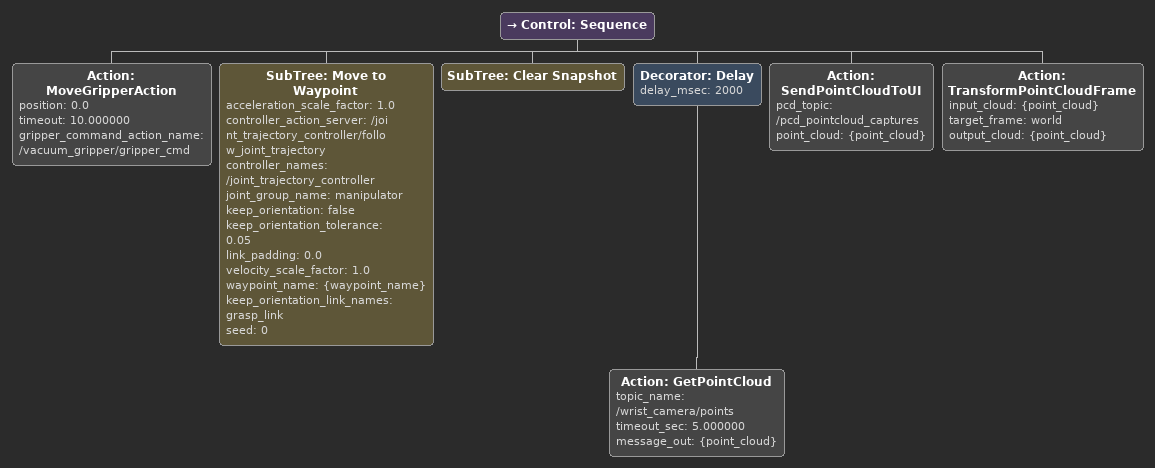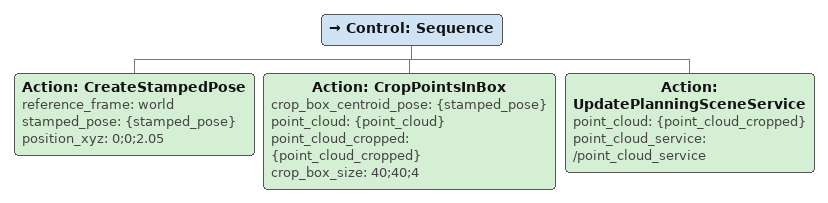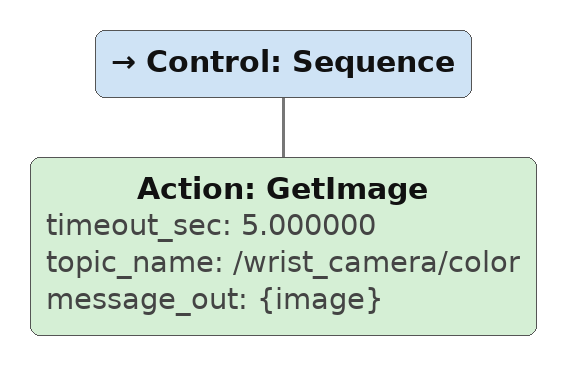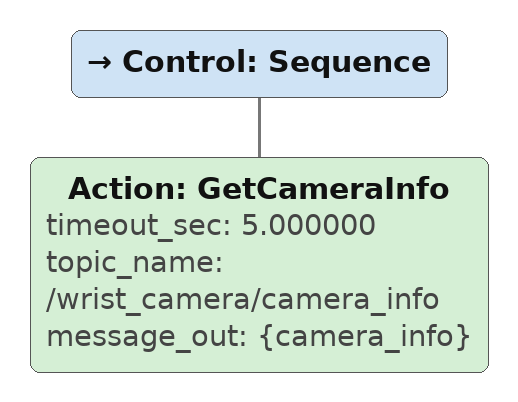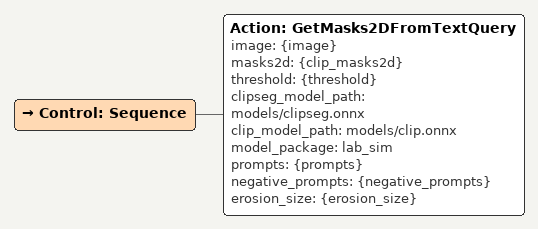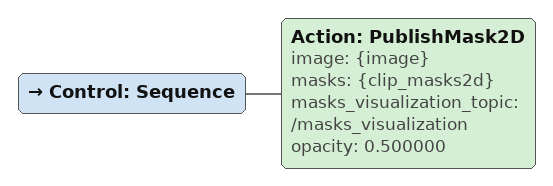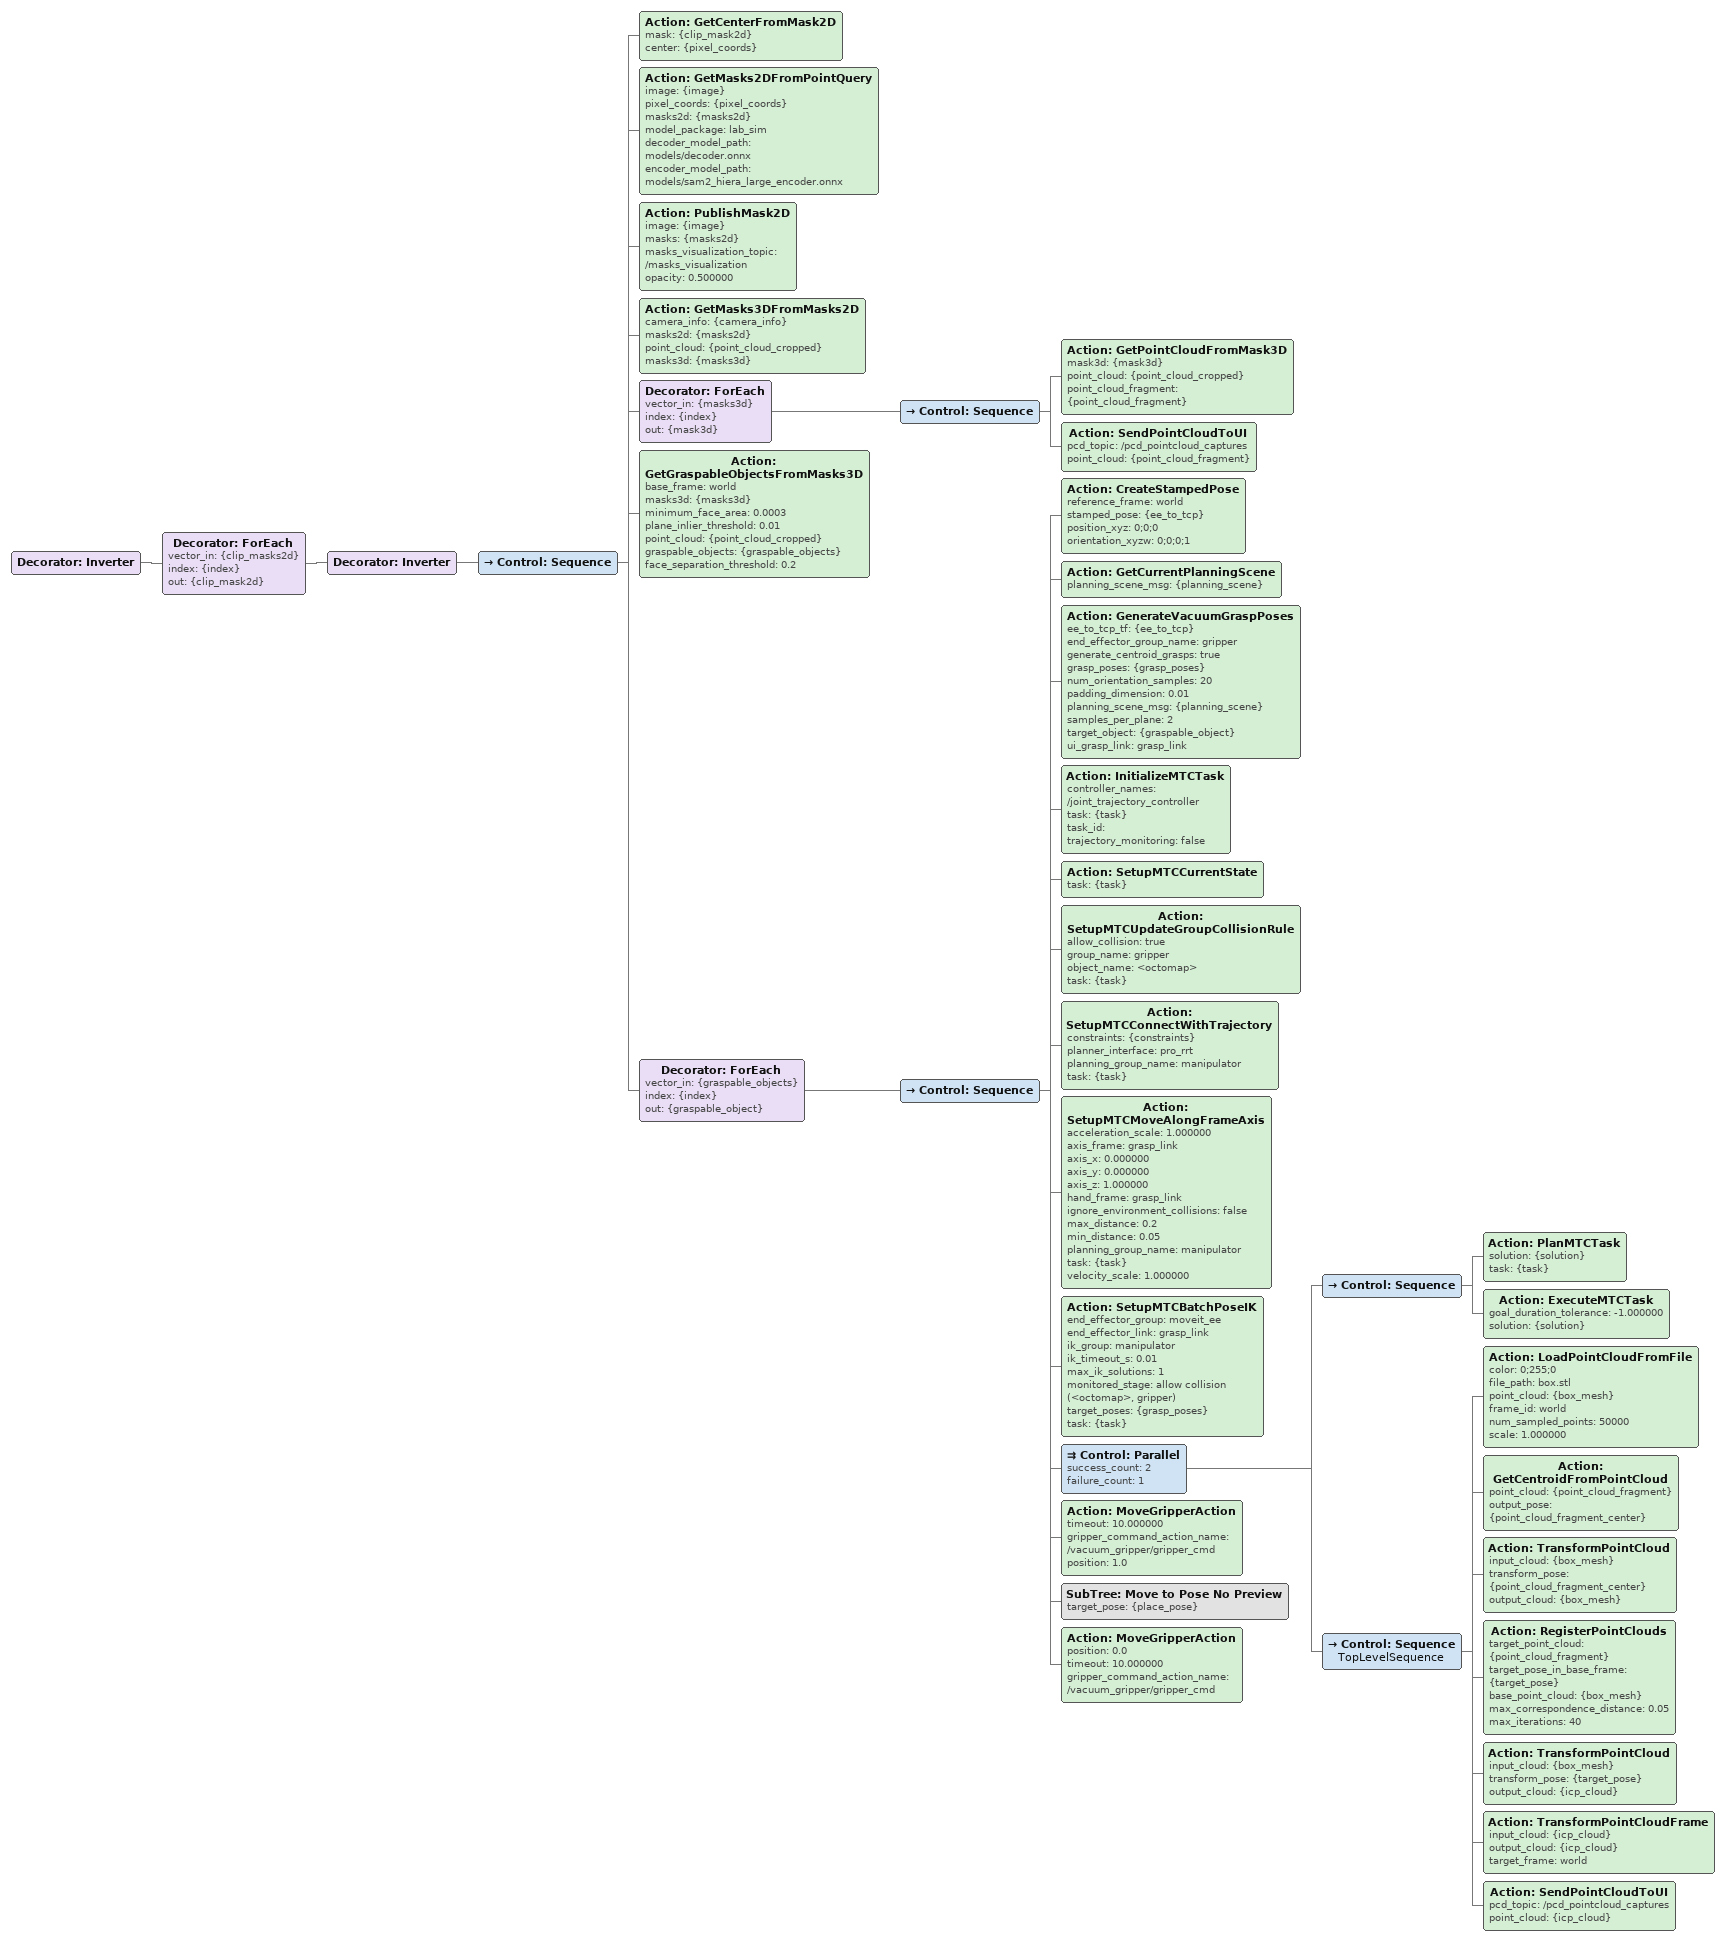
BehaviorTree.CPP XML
<Control ID="Sequence">
  <Action ID="MoveGripperAction" position="0.0" timeout="10.000000" gripper_command_action_name="/vacuum_gripper/gripper_cmd"/>
  <SubTree ID="Move to Waypoint" acceleration_scale_factor="1.0" controller_action_server="/joint_trajectory_controller/follow_joint_trajectory" controller_names="/joint_trajectory_controller" joint_group_name="manipulator" keep_orientation="false" keep_orientation_tolerance="0.05" link_padding="0.0" velocity_scale_factor="1.0" waypoint_name="{waypoint_name}" keep_orientation_link_names="grasp_link" seed="0"/>
  <SubTree ID="Clear Snapshot"/>
  <Decorator ID="Delay" delay_msec="2000">
    <Action ID="GetPointCloud" topic_name="/wrist_camera/points" timeout_sec="5.000000" message_out="{point_cloud}"/>
  </Decorator>
  <Action ID="SendPointCloudToUI" pcd_topic="/pcd_pointcloud_captures" point_cloud="{point_cloud}"/>
  <Action ID="TransformPointCloudFrame" input_cloud="{point_cloud}" target_frame="world" output_cloud="{point_cloud}"/>
</Control>

<Control ID="Sequence">
  <Action ID="CreateStampedPose" reference_frame="world" stamped_pose="{stamped_pose}" position_xyz="0;0;2.05"/>
  <Action ID="CropPointsInBox" crop_box_centroid_pose="{stamped_pose}" point_cloud="{point_cloud}" point_cloud_cropped="{point_cloud_cropped}" crop_box_size="40;40;4"/>
  <Action ID="UpdatePlanningSceneService" point_cloud="{point_cloud_cropped}" point_cloud_service="/point_cloud_service"/>
</Control>

<Control ID="Sequence">
  <Action ID="GetImage" timeout_sec="5.000000" topic_name="/wrist_camera/color" message_out="{image}"/>
</Control>

<Control ID="Sequence">
  <Action ID="GetCameraInfo" timeout_sec="5.000000" topic_name="/wrist_camera/camera_info" message_out="{camera_info}"/>
</Control>

<Control ID="Sequence">
  <Action ID="GetMasks2DFromTextQuery" image="{image}" masks2d="{clip_masks2d}" threshold="{threshold}" clipseg_model_path="models/clipseg.onnx" clip_model_path="models/clip.onnx" model_package="lab_sim" prompts="{prompts}" negative_prompts="{negative_prompts}" erosion_size="{erosion_size}"/>
</Control>

<Control ID="Sequence">
  <Action ID="PublishMask2D" image="{image}" masks="{clip_masks2d}" masks_visualization_topic="/masks_visualization" opacity="0.500000"/>
</Control>

<Decorator ID="Inverter">
  <Decorator ID="ForEach" vector_in="{clip_masks2d}" index="{index}" out="{clip_mask2d}">
    <Decorator ID="Inverter">
      <Control ID="Sequence">
        <Action ID="GetCenterFromMask2D" mask="{clip_mask2d}" center="{pixel_coords}"/>
        <Action ID="GetMasks2DFromPointQuery" image="{image}" pixel_coords="{pixel_coords}" masks2d="{masks2d}" model_package="lab_sim" decoder_model_path="models/decoder.onnx" encoder_model_path="models/sam2_hiera_large_encoder.onnx"/>
        <Action ID="PublishMask2D" image="{image}" masks="{masks2d}" masks_visualization_topic="/masks_visualization" opacity="0.500000"/>
        <Action ID="GetMasks3DFromMasks2D" camera_info="{camera_info}" masks2d="{masks2d}" point_cloud="{point_cloud_cropped}" masks3d="{masks3d}"/>
        <Decorator ID="ForEach" vector_in="{masks3d}" index="{index}" out="{mask3d}">
          <Control ID="Sequence">
            <Action ID="GetPointCloudFromMask3D" mask3d="{mask3d}" point_cloud="{point_cloud_cropped}" point_cloud_fragment="{point_cloud_fragment}"/>
            <Action ID="SendPointCloudToUI" pcd_topic="/pcd_pointcloud_captures" point_cloud="{point_cloud_fragment}"/>
          </Control>
        </Decorator>
        <Action ID="GetGraspableObjectsFromMasks3D" base_frame="world" masks3d="{masks3d}" minimum_face_area="0.0003" plane_inlier_threshold="0.01" point_cloud="{point_cloud_cropped}" graspable_objects="{graspable_objects}" face_separation_threshold="0.2"/>
        <Decorator ID="ForEach" vector_in="{graspable_objects}" index="{index}" out="{graspable_object}">
          <Control ID="Sequence">
            <Action ID="CreateStampedPose" reference_frame="world" stamped_pose="{ee_to_tcp}" position_xyz="0;0;0" orientation_xyzw="0;0;0;1"/>
            <Action ID="GetCurrentPlanningScene" planning_scene_msg="{planning_scene}"/>
            <Action ID="GenerateVacuumGraspPoses" ee_to_tcp_tf="{ee_to_tcp}" end_effector_group_name="gripper" generate_centroid_grasps="true" grasp_poses="{grasp_poses}" num_orientation_samples="20" padding_dimension="0.01" planning_scene_msg="{planning_scene}" samples_per_plane="2" target_object="{graspable_object}" ui_grasp_link="grasp_link"/>
            <Action ID="InitializeMTCTask" controller_names="/joint_trajectory_controller" task="{task}" task_id="" trajectory_monitoring="false"/>
            <Action ID="SetupMTCCurrentState" task="{task}"/>
            <Action ID="SetupMTCUpdateGroupCollisionRule" allow_collision="true" group_name="gripper" object_name="&lt;octomap>" task="{task}"/>
            <Action ID="SetupMTCConnectWithTrajectory" constraints="{constraints}" planner_interface="pro_rrt" planning_group_name="manipulator" task="{task}"/>
            <Action ID="SetupMTCMoveAlongFrameAxis" acceleration_scale="1.000000" axis_frame="grasp_link" axis_x="0.000000" axis_y="0.000000" axis_z="1.000000" hand_frame="grasp_link" ignore_environment_collisions="false" max_distance="0.2" min_distance="0.05" planning_group_name="manipulator" task="{task}" velocity_scale="1.000000"/>
            <Action ID="SetupMTCBatchPoseIK" end_effector_group="moveit_ee" end_effector_link="grasp_link" ik_group="manipulator" ik_timeout_s="0.01" max_ik_solutions="1" monitored_stage="allow collision (&lt;octomap>, gripper)" target_poses="{grasp_poses}" task="{task}"/>
            <Control ID="Parallel" success_count="2" failure_count="1">
              <Control ID="Sequence">
                <Action ID="PlanMTCTask" solution="{solution}" task="{task}"/>
                <Action ID="ExecuteMTCTask" goal_duration_tolerance="-1.000000" solution="{solution}"/>
              </Control>
              <Control ID="Sequence" name="TopLevelSequence">
                <Action ID="LoadPointCloudFromFile" color="0;255;0" file_path="box.stl" point_cloud="{box_mesh}" frame_id="world" num_sampled_points="50000" scale="1.000000"/>
                <Action ID="GetCentroidFromPointCloud" point_cloud="{point_cloud_fragment}" output_pose="{point_cloud_fragment_center}"/>
                <Action ID="TransformPointCloud" input_cloud="{box_mesh}" transform_pose="{point_cloud_fragment_center}" output_cloud="{box_mesh}"/>
                <Action ID="RegisterPointClouds" target_point_cloud="{point_cloud_fragment}" target_pose_in_base_frame="{target_pose}" base_point_cloud="{box_mesh}" max_correspondence_distance="0.05" max_iterations="40"/>
                <Action ID="TransformPointCloud" input_cloud="{box_mesh}" transform_pose="{target_pose}" output_cloud="{icp_cloud}"/>
                <Action ID="TransformPointCloudFrame" input_cloud="{icp_cloud}" output_cloud="{icp_cloud}" target_frame="world"/>
                <Action ID="SendPointCloudToUI" pcd_topic="/pcd_pointcloud_captures" point_cloud="{icp_cloud}"/>
              </Control>
            </Control>
            <Action ID="MoveGripperAction" timeout="10.000000" gripper_command_action_name="/vacuum_gripper/gripper_cmd" position="1.0"/>
            <SubTree ID="Move to Pose No Preview" target_pose="{place_pose}"/>
            <Action ID="MoveGripperAction" position="0.0" timeout="10.000000" gripper_command_action_name="/vacuum_gripper/gripper_cmd"/>
          </Control>
        </Decorator>
      </Control>
    </Decorator>
  </Decorator>
</Decorator>
